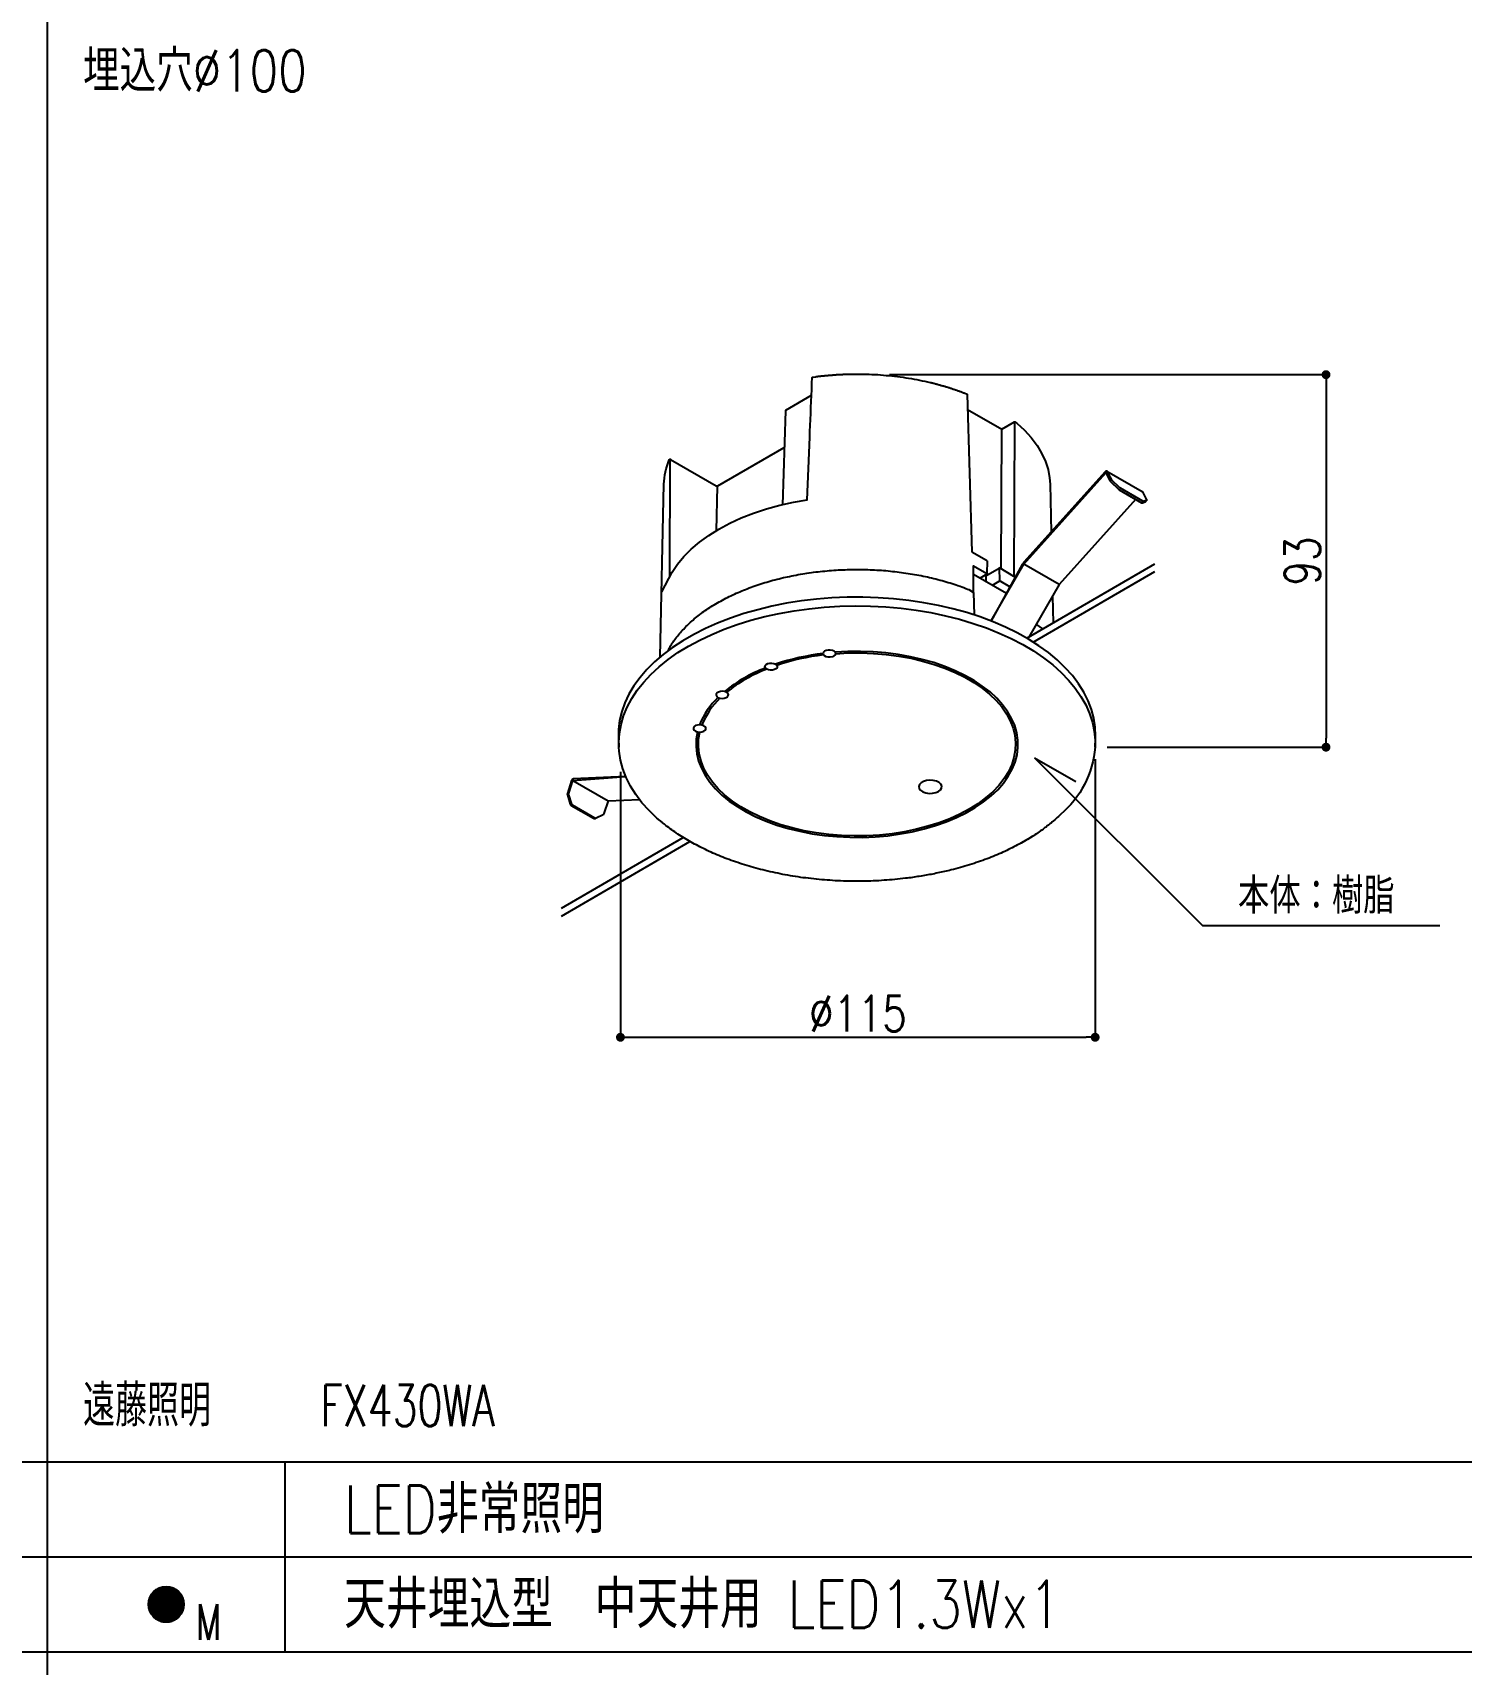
# Model space of a CAD drawing. Header units: millimetres. Extents: x 14 to 828, y 15 to 581.
# Drawn here: x 554.2 to 674.7, y 289.4 to 426.9 of the extents above; entities that cross this region are included whole.
import ezdxf

# ---------------------------------------------------------------- set-up
doc = ezdxf.new("R2010")
doc.units = ezdxf.units.MM
doc.header["$LTSCALE"] = 0.2
doc.layers.get('Defpoints').update_dxf_attribs({"color": 5})
for name, color, linetype in [('1_シンボル', 2, 'Continuous'), ('1_寸法', 7, 'Continuous'), ('1_文字', 3, 'Continuous'), ('1_表', 7, 'Continuous')]:
    doc.layers.add(name, color=color, linetype=linetype)
doc.styles.add('Dim', font='simplex.shx', dxfattribs={"width": 0.8, "bigfont": 'extfont2.shx'})
doc.styles.get("Standard").update_dxf_attribs({"font": 'simplex.shx', "width": 0.8, "bigfont": 'extfont2.shx'})
doc.dimstyles.new('1-1', dxfattribs={"dimtxt": 3, "dimasz": 0.75, "dimexe": 0, "dimexo": 1, "dimgap": 0.5, "dimtad": 1, "dimdec": 0, "dimtxsty": 'Dim', "dimblk": 'DOT', "dimcen": 2.5, "dimadec": 0, "dimazin": 0, "dimtfac": 1, "dimtdec": 0, "dimtix": 1, "dimtmove": 2, "dimatfit": 3, "dimldrblk": '引出', "dimfxl": 1, "dimlwd": -1, "dimlwe": -1, "dimarcsym": 0})

# ---------------------------------------------------------------- blocks, each defined once
blk = doc.blocks.new('_Dot')
at = {"color": 0, "linetype": 'ByBlock', "lineweight": -2}
blk.add_line((-0.5, 0), (-1, 0), dxfattribs=at)
at = {"color": 0, "linetype": 'ByBlock', "const_width": 0.5}
blk.add_lwpolyline([(-0.25, 0, 1), (0.25, 0, 1)], format="xyb", close=True, dxfattribs=at)
blk = doc.blocks.new('*D33')
at = {"layer": '1_寸法', "color": 0, "transparency": 16777216}
for p, q in [((603.79, 364.59), (603.79, 342.23)), ((643.8, 365.68), (643.8, 342.23)), ((604.54, 342.23), (643.05, 342.23))]:
    blk.add_line(p, q, dxfattribs=at)
at = {"layer": 'Defpoints', "color": 0, "transparency": 16777216}
for p in [(643.8, 366.68), (603.79, 365.59), (643.8, 342.23)]:
    blk.add_point(p, dxfattribs=at)
at = {"layer": '1_寸法', "color": 0, "transparency": 16777216, "xscale": 0.75, "yscale": 0.75, "zscale": 0.75, "rotation": 180}
blk.add_blockref('_Dot', (603.79, 342.23), dxfattribs=at)
at = {"layer": '1_寸法', "color": 0, "transparency": 16777216, "xscale": 0.75, "yscale": 0.75, "zscale": 0.75}
blk.add_blockref('_Dot', (643.8, 342.23), dxfattribs=at)
at = {"layer": '1_寸法', "color": 0, "transparency": 16777216, "insert": (623.8, 344.23), "char_height": 3, "attachment_point": 5, "style": 'Dim'}
blk.add_mtext('%%C115', dxfattribs=at)
blk = doc.blocks.new('引出')
at = {"color": 0, "linetype": 'ByBlock', "lineweight": -2}
for p, q in [((-3.86, 1.04), (0, 0)), ((0, 0), (-1, 0))]:
    blk.add_line(p, q, dxfattribs=at)
blk = doc.blocks.new('*D34')
at = {"layer": '1_寸法', "color": 0, "transparency": 16777216}
for p, q in [((626.47, 398.08), (663.26, 398.08)), ((663.26, 397.33), (663.26, 367.43)), ((644.8, 366.68), (663.26, 366.68))]:
    blk.add_line(p, q, dxfattribs=at)
at = {"layer": 'Defpoints', "color": 0, "transparency": 16777216}
for p in [(625.47, 398.08), (643.8, 366.68), (663.26, 366.68)]:
    blk.add_point(p, dxfattribs=at)
at = {"layer": '1_寸法', "color": 0, "transparency": 16777216, "xscale": 0.75, "yscale": 0.75, "zscale": 0.75}
for p, rotation in [((663.26, 398.08), 90), ((663.26, 366.68), 270)]:
    blk.add_blockref('_Dot', p, dxfattribs=dict(at, rotation=rotation))
at = {"layer": '1_寸法', "color": 0, "transparency": 16777216, "insert": (661.26, 382.38), "char_height": 3, "attachment_point": 5, "rotation": 90, "style": 'Dim'}
blk.add_mtext('93', dxfattribs=at)
blk = doc.blocks.new('L-DLC')
at = {"linetype": 'ByBlock'}
h = blk.add_hatch(dxfattribs=at)
h.set_pattern_fill('LINE', color=0, style=0)
h.set_pattern_definition([(0, (-30500, -18700), (0, 3.175), [])])
edge = h.paths.add_edge_path()
edge.add_arc((0, 0), 150, 0, 360)
at = {"color": 0, "linetype": 'ByBlock'}
blk.add_circle((0, 0), 150, dxfattribs=at)

msp = doc.modelspace()

# ---------------------------------------------------------------- linework, layer by layer
at = {"layer": '1_シンボル', "color": 7}
for points in [[(607.27, 379.77), (608.14, 381.43), (608.59, 382.1), (609.13, 382.75), (609.75, 383.37), (610.45, 383.97), (611.23, 384.53), (612.08, 385.06), (613, 385.55), (613.97, 386), (615.01, 386.4), (616.09, 386.76), (617.21, 387.07), (618.38, 387.32), (619.52, 387.52), (619.74, 392.8), (619.76, 393.3), (619.78, 393.8), (619.81, 394.31), (619.83, 394.81), (619.85, 395.31), (619.87, 395.82), (619.89, 396.32), (619.91, 396.83), (619.93, 397.33), (619.96, 397.84), (619.96, 397.84), (619.96, 397.85), (619.97, 397.85), (619.97, 397.86), (619.97, 397.86), (619.98, 397.86), (619.98, 397.87), (619.99, 397.87), (619.99, 397.87), (620, 397.87), (620, 397.88), (620.01, 397.88), (620.01, 397.88), (620.02, 397.88), (620.03, 397.88), (620.26, 397.91), (620.29, 397.92), (620.32, 397.92), (620.36, 397.92), (620.39, 397.93), (620.42, 397.93), (620.45, 397.94), (620.49, 397.94), (620.52, 397.94), (620.55, 397.95), (620.59, 397.95), (620.62, 397.96), (620.65, 397.96), (620.69, 397.96), (620.72, 397.97), (620.75, 397.97), (620.79, 397.97), (620.82, 397.98), (620.85, 397.98), (620.89, 397.98), (620.92, 397.99), (620.95, 397.99), (620.99, 397.99), (621.02, 398), (621.05, 398), (621.09, 398), (621.12, 398.01), (621.15, 398.01), (621.19, 398.01), (621.22, 398.02), (621.25, 398.02), (621.28, 398.02), (621.32, 398.03), (621.35, 398.03), (621.39, 398.03), (621.42, 398.03), (621.45, 398.04), (621.49, 398.04), (621.52, 398.04), (621.55, 398.05), (621.59, 398.05), (621.62, 398.05), (621.65, 398.05), (621.69, 398.06), (621.72, 398.06), (621.75, 398.06), (621.79, 398.06), (621.82, 398.06), (621.85, 398.07), (621.89, 398.07), (621.92, 398.07), (621.95, 398.07), (621.99, 398.08), (622.02, 398.08), (622.05, 398.08), (622.09, 398.08), (622.12, 398.08), (622.15, 398.09), (622.19, 398.09), (622.22, 398.09), (622.26, 398.09), (622.29, 398.09), (622.32, 398.09), (622.36, 398.1), (622.39, 398.1), (622.42, 398.1), (622.46, 398.1), (622.49, 398.1), (622.52, 398.1), (622.56, 398.11), (622.59, 398.11), (622.63, 398.11), (622.66, 398.11), (622.69, 398.11), (622.73, 398.11), (622.76, 398.11), (622.79, 398.11), (622.83, 398.12), (622.86, 398.12), (622.9, 398.12), (622.93, 398.12), (622.96, 398.12), (623, 398.12), (623.03, 398.12), (623.06, 398.12), (623.1, 398.12), (623.13, 398.12), (623.17, 398.12), (623.2, 398.12), (623.23, 398.13), (623.27, 398.13), (623.3, 398.13), (623.54, 398.13), (623.78, 398.13), (624.03, 398.13), (624.27, 398.12), (624.51, 398.12), (624.75, 398.11), (624.99, 398.1), (625.23, 398.09), (625.47, 398.08), (625.71, 398.06), (625.95, 398.04), (626.19, 398.02), (626.43, 398), (626.67, 397.97), (626.9, 397.95), (627.14, 397.92), (627.37, 397.89), (627.61, 397.86), (627.84, 397.82), (628.08, 397.79), (628.31, 397.75), (628.54, 397.71), (628.77, 397.67), (629, 397.62), (629.23, 397.57), (629.45, 397.53), (629.68, 397.48), (629.9, 397.42), (629.97, 397.41), (630.03, 397.39), (630.09, 397.38), (630.15, 397.36), (630.21, 397.35), (630.28, 397.33), (630.34, 397.32), (630.4, 397.3), (630.46, 397.28), (630.52, 397.27), (630.58, 397.25), (630.64, 397.23), (630.71, 397.22), (630.77, 397.2), (630.83, 397.18), (630.89, 397.17), (630.95, 397.15), (631.01, 397.13), (631.07, 397.11), (631.13, 397.1), (631.19, 397.08), (631.25, 397.06), (631.31, 397.04), (631.37, 397.02), (631.43, 397.01), (631.49, 396.99), (631.55, 396.97), (631.6, 396.95), (631.66, 396.93), (631.72, 396.91), (631.78, 396.89), (631.84, 396.87), (631.9, 396.85), (631.96, 396.83), (632.01, 396.81), (632.07, 396.79), (632.13, 396.77), (632.19, 396.75), (632.24, 396.73), (632.3, 396.71), (632.36, 396.69), (632.42, 396.67), (632.47, 396.65), (632.53, 396.63), (632.59, 396.61), (632.64, 396.59), (632.7, 396.56), (632.76, 396.54), (632.77, 396.54), (633, 396.44, -0.128467), (633.01, 396.4), (633.41, 383.15)], [(617.7, 395.05, 0.165092), (617.7, 395.03), (617.46, 387.12)], [(617.73, 395.09, 0.262548), (617.7, 395.03)], [(637.01, 394.1), (636.96, 381.08), (635.79, 381.78, 0.267928), (635.72, 381.78)], [(635.88, 381.72), (635.93, 393.46), (635.93, 393.49), (636.99, 394.1, -0.273363), (637.03, 394.1), (637.21, 393.98), (637.84, 393.39), (638.41, 392.77), (638.9, 392.12), (639.29, 391.45), (639.61, 390.77), (639.83, 390.08), (639.96, 389.38), (640, 388.84), (640.08, 384.81)], [(607.15, 374.29), (607.46, 388.84, -0.09292), (607.9, 390.89), (607.9, 390.9), (607.9, 390.9), (607.9, 390.91), (607.9, 390.91), (607.9, 390.91), (607.9, 390.91), (607.9, 390.91), (607.91, 390.91), (607.91, 390.92), (607.91, 390.92), (607.91, 390.92), (607.92, 390.93), (607.94, 390.94), (607.94, 390.95), (607.94, 390.95), (607.94, 390.95), (607.95, 390.95), (607.95, 390.95), (607.95, 390.95), (607.95, 390.95), (607.96, 390.95), (607.96, 390.95), (607.96, 390.95), (607.98, 390.95), (607.98, 390.95), (607.98, 390.95), (607.99, 390.95), (607.99, 390.95), (607.99, 390.95), (607.99, 390.95), (607.99, 390.95), (608, 390.95), (608, 390.94), (608, 390.94), (608, 390.94), (608.01, 390.94)], [(644.79, 389.95), (647.76, 388.24), (647.78, 388.23), (647.79, 388.21), (648.14, 387.54), (648.14, 387.53), (648.14, 387.53), (648.15, 387.52), (648.15, 387.51), (648.15, 387.51), (648.14, 387.5), (648.14, 387.5), (648.14, 387.49), (647.89, 387.4, -0.186775), (647.82, 387.42), (645.94, 388.5, -0.059888), (645.84, 388.58), (645.24, 389.17, -0.074516), (645.17, 389.26), (644.82, 389.92), (644.81, 389.94), (644.79, 389.95), (644.77, 389.96), (644.75, 389.96), (644.73, 389.95), (644.7, 389.94), (644.68, 389.92), (644.65, 389.9), (637.8, 382.28, 0.052037), (637.66, 382.08), (635.03, 377.32), (637.79, 382.11)], [(647.22, 387.58), (640.76, 380.4), (637.79, 382.11), (644.71, 389.8), (645.05, 389.13, 0.074516), (645.13, 389.04), (645.73, 388.46, 0.059888), (645.83, 388.38), (647.71, 387.29, 0.186775), (647.78, 387.27), (648.02, 387.37), (648.03, 387.37), (648.03, 387.37), (648.14, 387.5)], [(634.69, 382.38, 0.265272), (634.65, 382.44)], [(643.8, 366.68, -0.200847), (640.87, 361), (640.81, 360.95), (640.71, 360.85), (640.61, 360.76), (640.51, 360.66), (640.4, 360.57), (640.3, 360.47), (640.19, 360.38), (640.08, 360.29), (639.98, 360.21), (639.87, 360.12), (639.77, 360.04), (639.66, 359.95), (639.54, 359.87), (639.43, 359.78), (639.32, 359.7), (639.2, 359.62), (639.09, 359.54), (638.97, 359.46), (638.85, 359.38), (638.73, 359.3), (638.6, 359.22), (638.48, 359.15), (638.36, 359.07), (638.23, 358.99), (638.1, 358.91), (637.98, 358.84), (637.85, 358.76), (637.71, 358.68), (637.56, 358.6), (637.41, 358.52), (637.26, 358.44), (637.11, 358.36), (636.96, 358.28), (636.81, 358.2), (636.66, 358.13), (636.5, 358.05), (636.35, 357.97), (636.19, 357.9), (636.03, 357.83), (635.87, 357.76), (635.71, 357.69), (635.55, 357.62), (635.38, 357.55), (635.21, 357.48), (635.05, 357.41), (634.87, 357.34), (634.69, 357.27), (634.51, 357.21), (634.33, 357.14), (634.14, 357.08), (633.96, 357.01), (633.77, 356.95), (633.59, 356.89), (633.4, 356.82), (633.21, 356.77), (633.02, 356.71), (632.83, 356.65), (632.64, 356.59), (632.45, 356.54), (632.25, 356.49), (632.06, 356.43), (631.86, 356.38), (631.66, 356.33), (631.52, 356.3), (631.39, 356.26), (631.25, 356.23), (631.11, 356.2), (630.97, 356.17), (630.83, 356.14), (630.69, 356.11), (630.55, 356.08), (630.41, 356.05), (630.27, 356.02), (630.13, 355.99), (629.99, 355.96), (629.84, 355.94), (629.7, 355.91), (629.56, 355.89), (629.42, 355.86), (629.27, 355.84), (629.13, 355.81), (628.98, 355.79), (628.84, 355.77), (628.7, 355.75), (628.55, 355.72), (628.41, 355.7), (628.26, 355.68), (628.11, 355.66), (627.97, 355.65), (627.82, 355.63), (627.6, 355.6), (627.37, 355.58), (627.15, 355.55), (626.92, 355.53), (626.7, 355.51), (626.47, 355.49), (626.24, 355.47), (626.02, 355.46), (625.79, 355.44), (625.56, 355.43), (625.33, 355.42), (625.1, 355.41), (624.88, 355.4), (624.65, 355.4), (624.42, 355.39), (624.19, 355.39), (623.96, 355.38), (623.73, 355.38), (623.5, 355.38), (623.27, 355.39), (623.04, 355.39), (622.81, 355.4), (622.58, 355.4), (622.35, 355.41), (622.12, 355.42), (621.89, 355.43), (621.66, 355.44), (621.44, 355.46), (621.21, 355.47), (620.98, 355.49), (620.76, 355.51), (620.53, 355.53), (620.31, 355.55), (620.08, 355.58), (619.86, 355.6), (619.63, 355.63), (619.42, 355.66), (619.2, 355.68), (618.98, 355.71), (618.76, 355.75), (618.54, 355.78), (618.33, 355.81), (618.11, 355.85), (617.9, 355.89), (617.68, 355.92), (617.47, 355.96), (617.26, 356), (617.05, 356.05), (616.83, 356.09), (616.62, 356.14), (616.42, 356.18), (616.21, 356.23), (616, 356.28), (615.79, 356.33), (615.6, 356.38), (615.4, 356.43), (615.21, 356.49), (615.01, 356.54), (614.82, 356.59), (614.63, 356.65), (614.43, 356.71), (614.24, 356.77), (614.06, 356.82), (613.87, 356.89), (613.68, 356.95), (613.5, 357.01), (613.31, 357.07), (613.13, 357.14), (612.95, 357.21), (612.77, 357.27), (612.59, 357.34), (612.41, 357.41), (612.24, 357.48), (612.08, 357.55), (611.91, 357.62), (611.75, 357.69), (611.59, 357.76), (611.43, 357.83), (611.27, 357.9), (611.11, 357.98), (610.95, 358.05), (610.8, 358.13), (610.64, 358.2), (610.49, 358.28), (610.34, 358.36), (610.19, 358.44), (610.04, 358.52), (609.89, 358.6), (609.75, 358.68), (609.6, 358.76), (609.46, 358.84), (609.32, 358.93), (609.18, 359.01), (609.04, 359.1), (608.9, 359.19), (608.77, 359.27), (608.63, 359.36), (608.5, 359.45), (608.37, 359.54), (608.24, 359.63), (608.11, 359.72), (607.99, 359.81), (607.86, 359.91), (607.74, 360), (607.62, 360.09), (607.5, 360.19), (607.38, 360.28), (607.32, 360.33), (607.32, 360.33), (607.3, 360.35), (607.28, 360.36), (607.26, 360.38), (607.24, 360.39), (607.22, 360.4), (607.2, 360.42), (607.18, 360.44), (607.16, 360.45), (607.13, 360.47), (607.1, 360.5), (606.87, 360.69), (606.2, 361.34), (605.6, 362), (605.08, 362.69), (604.64, 363.4), (604.28, 364.12), (603.99, 364.85), (603.79, 365.59), (603.68, 366.34), (603.65, 366.68), (603.65, 367.09), (603.7, 367.84), (603.84, 368.59), (604.06, 369.33), (604.36, 370.06), (604.74, 370.78), (605.21, 371.48), (605.75, 372.16), (606.36, 372.82), (607.05, 373.46), (607.81, 374.07), (608.64, 374.65), (609.53, 375.2), (610.48, 375.71), (611.48, 376.19), (612.54, 376.62), (613.64, 377.02), (614.79, 377.38), (615.97, 377.69), (617.18, 377.96), (618.43, 378.18), (619.69, 378.35), (620.97, 378.48), (622.27, 378.56), (623.57, 378.59), (624.87, 378.57), (626.16, 378.51), (627.45, 378.39), (628.72, 378.23), (629.96, 378.02), (631.19, 377.76), (632.38, 377.46), (633.53, 377.11), (634.65, 376.73), (635.72, 376.3), (636.73, 375.83), (637.7, 375.33), (638.6, 374.79), (639.44, 374.22), (640.22, 373.61), (640.93, 372.98), (641.56, 372.33), (642.12, 371.65), (642.6, 370.95), (643.01, 370.24), (643.33, 369.51), (643.57, 368.77), (643.73, 368.03), (643.8, 367.28), (643.8, 366.68), (643.84, 367.4), (643.84, 367.62), (643.81, 368.37), (643.7, 369.12), (643.5, 369.86), (643.21, 370.6), (642.85, 371.32), (642.4, 372.03), (641.88, 372.72), (641.28, 373.38), (640.61, 374.03), (639.87, 374.65), (639.06, 375.23), (638.18, 375.79), (637.24, 376.31), (636.25, 376.8), (635.21, 377.25), (634.11, 377.66), (632.98, 378.03), (631.8, 378.35), (630.59, 378.63), (629.35, 378.86), (628.09, 379.05), (626.81, 379.19), (625.52, 379.28), (624.22, 379.32), (622.91, 379.32), (621.61, 379.26), (620.32, 379.16), (619.05, 379.01), (617.79, 378.81), (616.56, 378.56), (615.36, 378.27), (614.19, 377.94), (613.07, 377.56), (611.98, 377.14), (610.95, 376.68), (609.97, 376.19), (609.05, 375.65), (608.19, 375.09), (607.4, 374.49), (606.67, 373.87), (606.02, 373.22), (605.44, 372.55), (604.93, 371.85), (604.51, 371.14), (604.16, 370.42), (603.9, 369.68), (603.72, 368.93), (603.63, 368.18), (603.62, 367.43), (603.62, 367.4), (603.65, 366.68)], [(610.28, 367.98), (610.48, 367.96), (610.65, 367.98), (610.81, 368.04), (610.92, 368.12), (610.98, 368.21), (610.98, 368.32), (610.92, 368.41), (610.81, 368.49), (610.66, 368.55), (610.46, 368.57), (610.28, 368.55), (610.12, 368.5), (610.01, 368.42), (609.95, 368.32), (609.95, 368.21), (610.01, 368.12), (610.12, 368.04), (610.28, 367.98), (610.18, 367.37), (610.16, 366.75), (610.22, 366.13), (610.37, 365.51), (610.61, 364.91), (610.92, 364.32), (611.32, 363.74), (611.79, 363.18), (612.34, 362.65), (612.96, 362.14), (613.65, 361.67), (614.4, 361.22), (615.21, 360.82), (616.07, 360.45), (616.98, 360.12), (617.93, 359.83), (618.92, 359.59), (619.94, 359.39), (620.98, 359.24), (622.04, 359.14), (623.11, 359.09), (624.18, 359.08), (625.26, 359.13), (626.32, 359.22), (627.36, 359.37), (628.38, 359.55), (629.38, 359.79), (630.34, 360.07), (631.25, 360.39), (632.12, 360.76), (632.94, 361.16), (633.7, 361.6), (634.4, 362.07), (635.03, 362.57), (635.59, 363.1), (636.07, 363.65), (636.48, 364.23), (636.81, 364.82), (637.05, 365.42), (637.22, 366.03), (637.29, 366.65), (637.29, 367.27), (637.2, 367.89), (637.02, 368.5), (636.76, 369.1), (636.42, 369.69), (636, 370.26), (635.51, 370.81), (634.94, 371.34), (634.29, 371.83), (633.59, 372.3), (632.82, 372.73), (631.99, 373.13), (631.12, 373.49), (630.19, 373.81), (629.23, 374.08), (628.23, 374.31), (627.21, 374.49), (626.16, 374.63), (625.09, 374.71), (624.02, 374.75), (622.95, 374.74), (621.88, 374.68), (621.91, 374.56), (621.88, 374.46), (621.78, 374.38), (621.65, 374.31), (621.48, 374.28), (621.3, 374.28), (621.14, 374.31), (621, 374.37), (620.9, 374.46, 0.050153), (616.98, 373.58), (617.01, 373.48), (616.99, 373.38), (616.9, 373.29), (616.77, 373.22), (616.61, 373.18), (616.43, 373.17), (616.26, 373.2), (616.12, 373.26), (616.01, 373.36), (615.97, 373.46), (615.99, 373.57), (616.08, 373.66), (616.21, 373.73), (616.38, 373.77), (616.56, 373.77), (616.73, 373.74), (616.87, 373.68), (616.98, 373.58)], [(620.87, 374.58, 0.050266), (616.87, 373.68)], [(616.01, 373.36, 0.078407), (612.56, 371.37)], [(616.12, 373.26, 0.078252), (612.73, 371.31)], [(612.01, 370.87, 0.108938), (610.46, 368.57)], [(612.18, 370.81, 0.108693), (610.66, 368.55)], [(599.78, 363.86), (604.24, 364.21), (599.83, 364.02, 0.278502), (599.67, 363.86), (599.32, 362.79, 0.153104), (599.32, 362.66), (599.56, 361.87, 0.186735), (599.64, 361.77), (601.51, 360.69, 0.143208), (601.57, 360.67), (601.69, 360.68)], [(602.75, 362.15), (602.4, 361.08, -0.198778), (602.33, 360.99), (601.73, 360.69, -0.257748), (601.63, 360.69), (599.75, 361.78, -0.186735), (599.68, 361.87), (599.43, 362.66, -0.153104), (599.43, 362.8), (599.78, 363.86), (602.75, 362.15), (605.4, 362.26)]]:
    msp.add_lwpolyline(points, format="xyb", dxfattribs=at)
for points in [[(617.72, 395.08), (617.72, 395.09), (617.73, 395.09), (619.89, 396.34)], [(633.05, 395.15), (635.93, 393.49)], [(607.94, 390.94), (607.92, 381)], [(608, 390.94), (611.87, 388.71)], [(611.87, 388.71), (611.87, 388.71), (611.87, 388.71), (611.88, 388.71), (611.88, 388.7), (611.88, 388.7), (611.89, 388.7), (611.89, 388.7), (611.89, 388.7), (611.9, 388.7), (611.9, 388.7), (611.9, 388.7), (611.9, 388.7), (611.91, 388.7), (611.91, 388.7), (611.92, 388.69), (611.92, 388.69), (611.92, 388.69), (611.93, 388.69), (611.93, 388.69), (611.93, 388.69), (611.95, 388.69), (611.97, 388.7), (612, 388.71), (617.6, 391.94)], [(611.93, 388.69), (611.87, 384.93)], [(633.41, 383.15), (634.65, 382.44)], [(634.69, 382.38), (634.68, 381.33)], [(607.8, 374.78), (607.82, 374.82), (607.83, 374.85), (607.85, 374.89), (607.87, 374.92), (607.88, 374.95), (607.9, 374.99), (607.92, 375.02), (607.93, 375.06), (607.95, 375.09), (607.97, 375.13), (608.02, 375.23), (608.09, 375.34), (608.15, 375.44), (608.22, 375.54), (608.29, 375.65), (608.36, 375.75), (608.44, 375.85), (608.52, 375.95), (608.6, 376.05), (608.68, 376.15), (608.77, 376.25), (608.85, 376.35), (608.94, 376.45), (609.03, 376.55), (609.12, 376.64), (609.21, 376.74), (609.3, 376.84), (609.4, 376.93), (609.5, 377.03), (609.59, 377.12), (609.7, 377.21), (609.8, 377.31), (609.91, 377.4), (610.01, 377.49), (610.12, 377.58), (610.23, 377.67), (610.35, 377.76), (610.46, 377.85), (610.58, 377.94), (610.69, 378.02), (610.81, 378.11), (610.94, 378.2), (611.06, 378.28), (611.18, 378.36), (611.31, 378.45), (611.44, 378.53), (611.57, 378.61), (611.7, 378.69), (611.83, 378.77), (611.97, 378.85), (612.1, 378.93), (612.24, 379), (612.38, 379.08), (612.52, 379.15), (612.66, 379.23), (612.81, 379.3), (612.95, 379.37), (613.1, 379.44), (613.25, 379.51), (613.4, 379.58), (613.55, 379.65), (613.7, 379.72), (613.85, 379.78), (614.01, 379.85), (614.16, 379.91), (614.32, 379.98), (614.48, 380.04), (614.64, 380.1), (614.8, 380.16), (614.96, 380.22), (615.12, 380.28), (615.29, 380.33), (615.45, 380.39), (615.62, 380.44), (615.79, 380.5), (615.96, 380.55), (616.13, 380.6), (616.3, 380.65), (616.47, 380.7), (616.64, 380.75), (616.81, 380.79), (616.99, 380.84), (617.16, 380.88), (617.34, 380.92), (617.52, 380.97), (617.7, 381.01), (617.87, 381.05), (618.05, 381.08), (618.23, 381.12), (618.41, 381.16), (618.6, 381.19), (618.78, 381.23), (618.96, 381.26), (619.15, 381.29), (619.33, 381.32), (619.51, 381.35), (619.7, 381.38), (619.89, 381.4), (620.07, 381.43), (620.26, 381.45), (620.45, 381.47), (620.63, 381.49), (620.82, 381.51), (621.01, 381.53), (621.2, 381.55), (621.39, 381.57), (621.58, 381.58), (621.77, 381.59), (621.96, 381.61), (622.15, 381.62), (622.34, 381.63), (622.53, 381.64), (622.72, 381.64), (622.91, 381.65), (623.1, 381.65), (623.3, 381.66), (623.49, 381.66), (623.68, 381.66), (623.87, 381.66), (624.06, 381.66), (624.25, 381.66), (624.44, 381.65), (624.63, 381.65), (624.83, 381.64), (625.02, 381.63), (625.21, 381.62), (625.4, 381.61), (625.59, 381.6), (625.78, 381.59), (625.97, 381.57), (626.16, 381.56), (626.35, 381.54), (626.54, 381.52), (626.72, 381.5), (626.91, 381.48), (627.1, 381.46), (627.29, 381.44), (627.47, 381.41), (627.66, 381.39), (627.85, 381.36), (628.03, 381.33), (628.21, 381.3), (628.4, 381.27), (628.58, 381.24), (628.76, 381.21), (628.95, 381.18), (629.13, 381.14), (629.31, 381.1), (629.49, 381.07), (629.67, 381.03), (629.85, 380.99), (630.02, 380.95), (630.2, 380.9), (630.38, 380.86), (630.55, 380.82), (630.73, 380.77), (630.9, 380.72), (631.07, 380.68), (631.24, 380.63), (631.41, 380.57), (631.58, 380.52), (631.75, 380.47), (631.91, 380.41), (632.08, 380.36), (632.24, 380.3), (632.41, 380.24), (632.57, 380.19), (632.73, 380.13), (632.89, 380.07), (633.05, 380.01), (633.16, 379.96), (633.55, 379.73), (633.55, 381.98), (634.68, 381.33), (634.68, 381.33), (634.68, 381.32), (634.69, 381.32), (634.69, 381.32), (634.69, 381.32), (634.69, 381.32), (634.69, 381.32), (634.69, 381.32), (634.69, 381.32), (634.7, 381.32), (634.7, 381.32), (634.7, 381.32), (634.7, 381.31), (634.7, 381.31), (634.7, 381.31), (634.7, 381.31), (634.7, 381.31), (634.7, 381.31), (634.7, 381.31), (634.7, 381.31), (634.7, 381.31), (634.7, 381.31), (634.71, 381.3), (634.71, 381.3), (634.71, 381.3), (634.71, 381.3), (634.71, 381.3), (634.71, 381.3), (634.71, 381.3), (634.71, 381.3), (634.71, 381.3), (634.71, 381.3), (634.71, 381.3), (634.71, 381.29), (634.71, 381.29), (634.71, 381.29), (634.71, 381.29), (634.7, 381.29), (634.7, 381.29), (634.7, 381.29), (634.7, 381.28), (634.68, 381.27), (634.11, 380.94)], [(633.55, 381.26), (636.32, 379.66)], [(634.61, 380.65), (634.61, 381.11), (634.61, 381.12), (634.61, 381.12), (634.61, 381.12), (634.61, 381.13), (634.61, 381.13), (634.61, 381.13), (634.61, 381.13), (634.61, 381.13), (634.61, 381.14), (634.6, 381.13), (635.72, 381.78)], [(635.15, 380.34), (635.72, 380.67), (635.72, 380.67), (635.72, 380.67), (635.73, 380.67), (635.73, 380.67), (635.73, 380.67), (635.73, 380.67), (635.73, 380.68), (635.73, 380.68), (635.74, 380.68), (635.74, 380.68), (635.75, 380.68), (635.77, 380.68), (635.75, 381.79)], [(638.05, 375.87), (648.83, 382.13)], [(638.58, 375.53), (648.83, 381.48)], [(633.55, 379.73), (633.6, 377.84)], [(635.77, 380.68), (635.79, 380.68), (635.8, 380.68), (635.82, 380.67), (636.59, 380.23)], [(640.76, 380.4), (638.2, 375.96)], [(640.2, 379.42), (640.25, 377.15)], [(639.4, 376.66), (639.38, 376.67), (638.82, 377.04)], [(621.91, 374.56), (622.98, 374.62), (624.06, 374.63), (625.13, 374.59), (626.19, 374.5), (627.24, 374.36), (628.26, 374.18), (629.26, 373.94), (630.22, 373.66), (631.14, 373.34), (632.01, 372.98), (632.82, 372.57), (633.58, 372.13), (634.28, 371.66), (634.9, 371.15), (635.46, 370.62), (635.93, 370.07), (636.33, 369.49), (636.65, 368.9), (636.88, 368.29), (637.03, 367.68), (637.1, 367.06), (637.07, 366.44), (636.96, 365.82), (636.77, 365.21), (636.49, 364.61), (636.13, 364.03), (635.69, 363.46), (635.17, 362.92), (634.57, 362.4), (633.91, 361.91), (633.18, 361.46), (632.39, 361.04), (631.55, 360.65), (630.65, 360.31), (629.71, 360.01), (628.73, 359.76), (627.72, 359.55), (626.68, 359.39), (625.62, 359.27), (624.55, 359.21), (623.48, 359.2), (622.41, 359.23), (621.34, 359.32), (620.29, 359.46), (619.27, 359.64), (618.27, 359.87), (617.31, 360.15), (616.38, 360.46), (615.51, 360.83), (614.69, 361.23), (613.93, 361.66), (613.23, 362.14), (612.6, 362.64), (612.04, 363.17), (611.56, 363.72), (611.15, 364.3), (610.83, 364.89), (610.59, 365.49), (610.43, 366.11), (610.36, 366.73), (610.38, 367.35), (610.48, 367.96)], [(621.88, 374.68), (621.79, 374.77), (621.65, 374.84), (621.48, 374.87), (621.3, 374.87), (621.13, 374.84), (620.99, 374.77), (620.9, 374.68), (620.87, 374.58), (620.9, 374.46)], [(598.81, 353.1), (609.09, 359.07)], [(638.81, 359.34), (638.38, 359.07), (637.55, 358.59)], [(598.81, 352.45), (609.64, 358.74)]]:
    msp.add_lwpolyline(points, dxfattribs=at)
for points in [[(612.18, 370.81), (612.36, 370.79), (612.53, 370.81), (612.69, 370.86), (612.81, 370.93), (612.88, 371.03), (612.89, 371.13), (612.84, 371.23), (612.73, 371.31), (612.56, 371.37), (612.39, 371.4), (612.21, 371.38), (612.05, 371.33), (611.93, 371.26), (611.86, 371.16), (611.85, 371.06), (611.9, 370.96), (612.01, 370.87)], [(630.59, 362.95), (630.77, 363.09), (630.86, 363.24), (630.87, 363.41), (630.8, 363.57), (630.64, 363.71), (630.43, 363.82), (630.16, 363.88), (629.88, 363.9), (629.59, 363.87), (629.34, 363.79), (629.13, 363.68), (629, 363.53), (628.95, 363.37), (628.98, 363.2), (629.09, 363.05), (629.28, 362.92), (629.52, 362.83), (629.8, 362.79), (630.09, 362.8), (630.36, 362.85)]]:
    msp.add_lwpolyline(points, close=True, dxfattribs=at)
at = {"layer": '1_文字'}
for p, q in [((638.7, 365.79), (642.17, 363.79)), ((638.7, 365.79), (652.84, 351.65)), ((652.84, 351.65), (672.84, 351.65))]:
    msp.add_line(p, q, dxfattribs=at)
at = {"layer": '1_表', "color": 6}
for p, q in [((555.5, 31.44), (555.5, 581.44)), ((13.5, 306.44), (827.5, 306.44)), ((575.5, 306.44), (575.5, 290.44)), ((13.5, 298.44), (827.5, 298.44)), ((13.5, 290.44), (827.5, 290.44))]:
    msp.add_line(p, q, dxfattribs=at)

# ---------------------------------------------------------------- block references
at = {"layer": '1_シンボル', "lineweight": -2, "xscale": 0.01, "yscale": 0.01, "zscale": 0.01}
msp.add_blockref('L-DLC', (565.5, 294.44), dxfattribs=at)

# ---------------------------------------------------------------- texts
at = {"layer": '1_文字'}
for s, height, width, p in [('埋込穴%%C100', 3.5, 0.8, (558.5, 421.94)), ('遠藤照明', 3.5, 0.7, (558.5, 309.44)), ('FX430WA', 3.5, 0.7, (578.5, 309.44)), ('M', 3, 0.7, (568, 291.44))]:
    msp.add_text(s, height=height, dxfattribs=dict(at, width=width)).set_placement(p)
at = {"layer": '1_文字', "linetype": 'Continuous', "width": 0.8}
for s, height, p in [('本体：樹脂', 3, (655.84, 352.65)), ('LED非常照明', 4, (580.5, 300.44)), ('天井埋込型\u3000中天井用 LED1.3Wx1', 4, (580.5, 292.44))]:
    msp.add_text(s, height=height, dxfattribs=at).set_placement(p)

# ---------------------------------------------------------------- dimensions: what is measured, and where the dimension line sits
at = {"layer": '1_寸法'}
dim = msp.add_linear_dim(base=(663.26, 366.68), p1=(625.47, 398.08), p2=(643.8, 366.68), angle=90, text='93', dimstyle='1-1', dxfattribs=at)
dim.commit()
dim.dimension.update_dxf_attribs({"geometry": '*D34', "text_midpoint": (661.26, 382.38)})
dim = msp.add_linear_dim(base=(643.8, 342.23), p1=(603.79, 365.59), p2=(643.8, 366.68), text='%%C115', dimstyle='1-1', dxfattribs=at)
dim.commit()
dim.dimension.update_dxf_attribs({"geometry": '*D33', "text_midpoint": (623.8, 344.23)})

doc.saveas('drawing.dxf')
